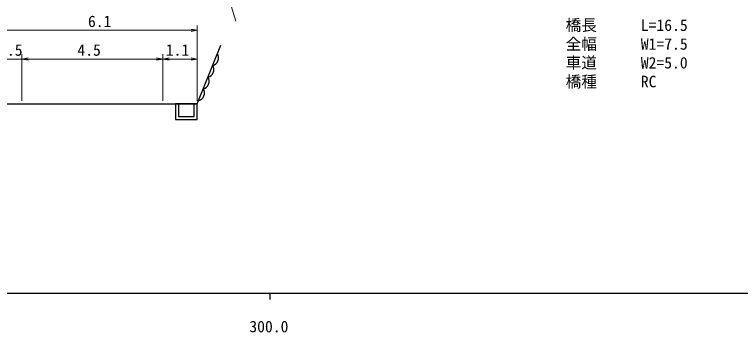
# Model space of a CAD drawing. Units: millimetres at full size, sheet at 1:1000, with parts at other scales. Extents: x 40000 to 680000, y 20000 to 380000.
# Drawn here: x 327232 to 443143, y 198715 to 249447 of the extents above; entities that cross this region are included whole.
import ezdxf
from ezdxf.enums import TextEntityAlignment as Align

# ---------------------------------------------------------------- set-up
doc = ezdxf.new("R2010")
doc.units = ezdxf.units.MM
doc.header["$LTSCALE"] = 1000
for name, color, linetype, lineweight in [('M-BGD', 7, 'Continuous', 25), ('M-STR-HTXT', 7, 'Continuous', 13), ('M-TTL-BAND', 7, 'Continuous', 25)]:
    doc.layers.add(name, color=color, linetype=linetype, lineweight=lineweight)
doc.styles.add('ＭＳ ゴシック', font='')
doc.styles.get('ＭＳ ゴシック').set_extended_font_data('MS Gothic')

# ---------------------------------------------------------------- blocks, each defined once
blk = doc.blocks.new('open_arrow')
at = {"color": 0, "linetype": 'Continuous', "lineweight": -2}
blk.add_lwpolyline([(7.5, 1.25), (0, 0), (7.5, -1.25)], dxfattribs=at)

msp = doc.modelspace()

# ---------------------------------------------------------------- linework, layer by layer
at = {"layer": 'M-BGD'}
for points in [[(322956, 230780), (325912, 235185), (356412, 235185), (360175, 244548)], [(353412, 235185), (353412, 233185), (355912, 233185), (355912, 235185)]]:
    msp.add_lwpolyline(points, dxfattribs=at)
msp.add_lwpolyline([(356412, 235185), (352912, 235185), (352912, 232685), (356412, 232685)], close=True, dxfattribs=at)
for centre in [(358551, 242518), (357805, 240662), (357059, 238806), (356314, 236951)]:
    msp.add_arc(centre, 1250, 284.97567, 31.23588, dxfattribs=at)
at = {"layer": 'M-STR-HTXT'}
for p, q in [((353957, 277710), (362547, 248403)), ((325912, 246930), (356412, 246930)), ((356412, 235685), (356412, 247680)), ((323912, 242349), (330412, 242349)), ((328412, 235685), (328412, 243099)), ((328412, 242349), (350912, 242349)), ((350912, 235685), (350912, 243099)), ((350912, 242349), (356412, 242349))]:
    msp.add_line(p, q, dxfattribs=at)
at = {"layer": 'M-TTL-BAND'}
for p, q in [((40000, 205000), (579000, 205000)), ((368000, 205000), (368000, 204000))]:
    msp.add_line(p, q, dxfattribs=at)

# ---------------------------------------------------------------- block references
at = {"layer": 'M-STR-HTXT', "xscale": 133, "yscale": 133, "rotation": 180}
for p in [(356412, 246930), (350912, 242349), (356412, 242349)]:
    msp.add_blockref('open_arrow', p, dxfattribs=at)
at = {"layer": 'M-STR-HTXT', "xscale": 133, "yscale": 133}
for p in [(328412, 242349), (328412, 242349), (350912, 242349)]:
    msp.add_blockref('open_arrow', p, dxfattribs=at)

# ---------------------------------------------------------------- texts
at = {"layer": 'M-STR-HTXT', "style": 'ＭＳ ゴシック'}
for s, p in [('6.1', (340829, 248367)), ('0.5', (326645, 243786)), ('4.5', (339145, 243786)), ('1.1', (353259, 243786))]:
    msp.add_text(s, height=1833, dxfattribs=at).set_placement(p, align=Align.MIDDLE_CENTER)
for s, p in [('橋長', (415229, 246285)), ('L=16.5', (427229, 246285)), ('全幅', (415229, 243285)), ('W1=7.5', (427229, 243285)), ('車道', (415229, 240285)), ('W2=5.0', (427229, 240285)), ('橋種', (415229, 237285)), ('RC', (427229, 237285))]:
    msp.add_text(s, height=1833, dxfattribs=at).set_placement(p, align=Align.BOTTOM_LEFT)
at = {"layer": 'M-TTL-BAND', "style": 'ＭＳ ゴシック'}
msp.add_text('300.0', height=1833, dxfattribs=at).set_placement((367844, 198195), align=Align.BOTTOM_CENTER)

doc.saveas('drawing.dxf')
